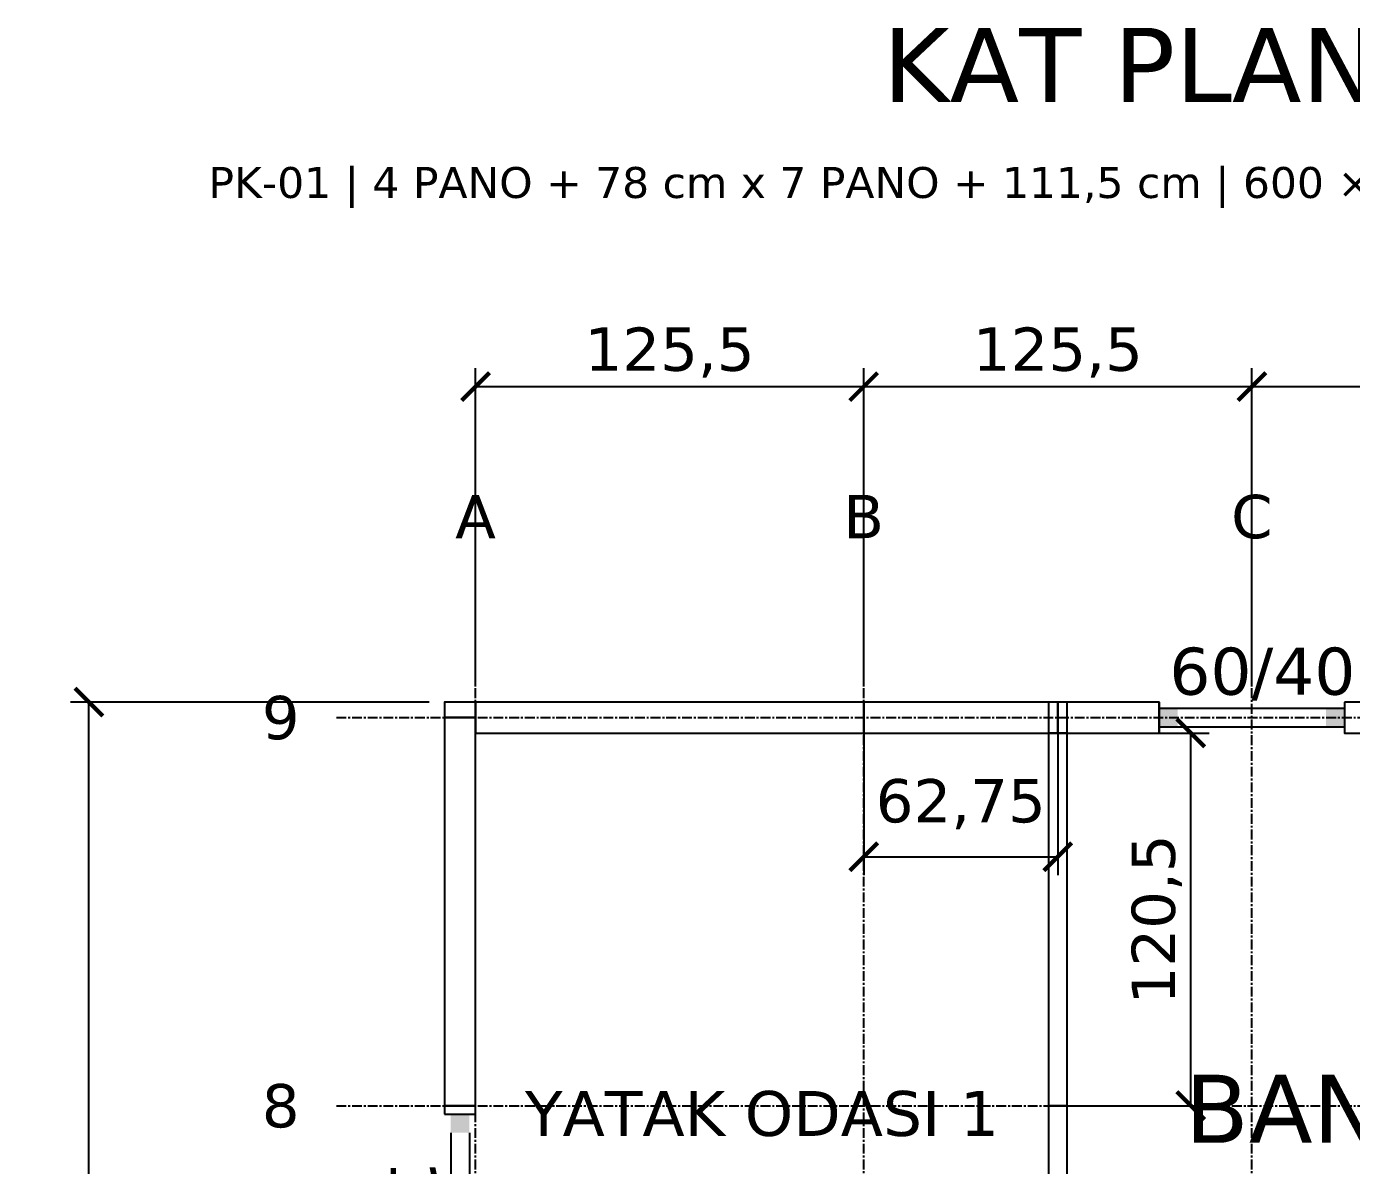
# Model space of a CAD drawing. Header units: centimetres. Extents: x -135 to 3640, y -1234 to 1338.
# Drawn here: x -135.2 to 293.2, y 850.2 to 1218.4 of the extents above; entities that cross this region are included whole.
import ezdxf
from ezdxf.enums import TextEntityAlignment as Align

# ---------------------------------------------------------------- set-up
doc = ezdxf.new("R2010")
doc.units = ezdxf.units.CM
doc.linetypes.add('CENTER', pattern=[5.08, 3.175, -0.635, 0.635, -0.635])
for name, color, linetype in [('AKS', 4, 'CENTER'), ('AKS_YAZI', 4, 'Continuous'), ('DIS_DUVAR_100', 30, 'Continuous'), ('DIS_UCLU_H_100', 3, 'Continuous'), ('IC_DUVAR_60', 30, 'Continuous'), ('KOSE_PROFIL_100', 8, 'Continuous'), ('ODA_ADLARI', 7, 'Continuous'), ('OLCULER', 7, 'Continuous'), ('OZEL_PANEL_OLCU_CM', 3, 'Continuous'), ('PENCERE', 10, 'Continuous')]:
    doc.layers.add(name, color=color, linetype=linetype)
doc.styles.add('PORTMAN', font='DejaVuSans.ttf')
doc.styles.get("Standard").update_dxf_attribs({"font": 'DejaVuSans.ttf'})
doc.dimstyles.new('PORTMAN', dxfattribs={"dimtxt": 14, "dimasz": 9, "dimexe": 6, "dimexo": 5, "dimgap": 4, "dimtad": 1, "dimtxsty": 'PORTMAN', "dimblk": 'ARCHTICK', "dimcen": 2.5, "dimazin": 3, "dimtfac": 0.5, "dimtmove": 2, "dimatfit": 3})

# ---------------------------------------------------------------- blocks, each defined once
blk = doc.blocks.new('BOM_D01_1255p0_DIS_DOLU')
blk.add_lwpolyline([(0, 0), (10, 0), (10, 125.5), (0, 125.5)], close=True)
blk = doc.blocks.new('BOM_D06_627p5_DIS_DOLU')
blk.add_lwpolyline([(0, 0), (10, 0), (10, 62.75), (0, 62.75)], close=True)
blk = doc.blocks.new('kaynak-pencere-6040')
at = {"layer": 'PENCERE', "color": 1}
for p, q in [((53375.86, 7992.28), (53385.86, 7992.28)), ((53377.86, 7932.28), (53377.86, 7992.28)), ((53383.86, 7932.28), (53383.86, 7992.28)), ((53375.86, 7932.28), (53385.86, 7932.28))]:
    blk.add_line(p, q, dxfattribs=at)
for points in [[(53377.86, 7992.28), (53377.86, 7986.28), (53383.86, 7992.28), (53383.86, 7986.28)], [(53377.86, 7932.28), (53377.86, 7938.28), (53383.86, 7932.28), (53383.86, 7938.28)]]:
    blk.add_solid(points, dxfattribs=at)
at = {"layer": 'PENCERE', "color": 0, "lineweight": 25}
blk.add_text('60/40', height=15.217, rotation=90, dxfattribs=at).set_placement((53373.47, 7935.61))
blk = doc.blocks.new('BOM_P03_PENCERE_600x400')
at = {"layer": 'PENCERE'}
blk.add_blockref('kaynak-pencere-6040', (0, 0), dxfattribs=at)
blk = doc.blocks.new('BOM_D04_1255p0_DIS_P03')
for points in [[(0, 92.75), (10, 92.75), (10, 125.5), (0, 125.5)], [(0, 0), (10, 0), (10, 32.75), (0, 32.75)]]:
    blk.add_lwpolyline(points, close=True)
at = {"layer": 'PENCERE'}
blk.add_blockref('BOM_P03_PENCERE_600x400', (-53375.862, -7899.528), dxfattribs=at)
blk = doc.blocks.new('kaynak-pencere-120120')
at = {"layer": 'PENCERE', "color": 1}
for p, q in [((53387.01, 8192.86), (53397.01, 8192.86)), ((53389.01, 8186.86), (53389.01, 8078.86)), ((53395.01, 8186.86), (53395.01, 8078.86)), ((53387.01, 8072.86), (53397.01, 8072.86))]:
    blk.add_line(p, q, dxfattribs=at)
for points in [[(53389.01, 8192.86), (53389.01, 8186.86), (53395.01, 8192.86), (53395.01, 8186.86)], [(53389.01, 8072.86), (53389.01, 8078.86), (53395.01, 8072.86), (53395.01, 8078.86)]]:
    blk.add_solid(points, dxfattribs=at)
at = {"layer": 'PENCERE', "color": 0, "lineweight": 25}
blk.add_text('120/120', height=15.217, rotation=270, dxfattribs=at).set_placement((53369.52, 8178.03))
blk = doc.blocks.new('BOM_P01_PENCERE_1200x1200')
at = {"layer": 'PENCERE'}
blk.add_blockref('kaynak-pencere-120120', (0, 0), dxfattribs=at)
blk = doc.blocks.new('BOM_D02_1255p0_DIS_P01')
for points in [[(0, 122.75), (10, 122.75), (10, 125.5), (0, 125.5)], [(0, 0), (10, 0), (10, 2.75), (0, 2.75)]]:
    blk.add_lwpolyline(points, close=True)
at = {"layer": 'PENCERE'}
blk.add_blockref('BOM_P01_PENCERE_1200x1200', (-53387.006, -8070.111), dxfattribs=at)
blk = doc.blocks.new('BOM_I01_1255p0_IC_DOLU')
blk.add_lwpolyline([(0, 0), (6, 0), (6, 125.5), (0, 125.5)], close=True)
blk = doc.blocks.new('BOM_I02_1205p0_IC_DOLU')
blk.add_lwpolyline([(0, 0), (6, 0), (6, 120.5), (0, 120.5)], close=True)
blk = doc.blocks.new('BOM_B02_DIS_KOSE_100x50')
blk.add_lwpolyline([(0, 0), (10, 0), (10, 5), (0, 5)], close=True)
blk = doc.blocks.new('BOM_B05_UCLU_H_DIS_100x60')
blk.add_lwpolyline([(-5, -3), (5, -3), (5, 3), (-5, 3)], close=True)
blk = doc.blocks.new('_ARCHTICK')
at = {"color": 0, "linetype": 'BYBLOCK', "const_width": 0.15}
blk.add_lwpolyline([(-0.5, -0.5), (0.5, 0.5)], dxfattribs=at)

msp = doc.modelspace()

# ---------------------------------------------------------------- linework, layer by layer
at = {"layer": 'AKS'}
for p, q in [((10, -35), (10, 1041)), ((135.5, -35), (135.5, 1041)), ((261, -35), (261, 1041)), ((-35, 995), (635, 995)), ((-35, 869.5), (635, 869.5))]:
    msp.add_line(p, q, dxfattribs=at)

# ---------------------------------------------------------------- block references
at = {"layer": 'DIS_DUVAR_100', "rotation": 270}
for name, p in [('BOM_D04_1255p0_DIS_P03', (198.25, 1000)), ('BOM_D01_1255p0_DIS_DOLU', (10, 1000)), ('BOM_D06_627p5_DIS_DOLU', (135.5, 1000))]:
    msp.add_blockref(name, p, dxfattribs=at)
at = {"layer": 'DIS_DUVAR_100'}
for name, p in [('BOM_D01_1255p0_DIS_DOLU', (0, 869.5)), ('BOM_D02_1255p0_DIS_P01', (0, 744))]:
    msp.add_blockref(name, p, dxfattribs=at)
at = {"layer": 'DIS_UCLU_H_100', "rotation": 270}
msp.add_blockref('BOM_B05_UCLU_H_DIS_100x60', (198.25, 995), dxfattribs=at)
at = {"layer": 'IC_DUVAR_60'}
for name, p in [('BOM_I02_1205p0_IC_DOLU', (195.25, 869.5)), ('BOM_I01_1255p0_IC_DOLU', (195.25, 744))]:
    msp.add_blockref(name, p, dxfattribs=at)
at = {"layer": 'KOSE_PROFIL_100'}
msp.add_blockref('BOM_B02_DIS_KOSE_100x50', (0, 995), dxfattribs=at)

# ---------------------------------------------------------------- texts
at = {"layer": 'AKS_YAZI', "style": 'PORTMAN'}
for s, p in [('A', (10, 1060)), ('B', (135.5, 1060)), ('C', (261, 1060)), ('9', (-53, 995)), ('8', (-53, 869.5))]:
    msp.add_text(s, height=14, dxfattribs=at).set_placement(p, align=Align.MIDDLE_CENTER)
at = {"layer": 'ODA_ADLARI', "style": 'PORTMAN'}
for s, height, p in [('KAT PLANI — AKSLI', 24, (300, 1206)), ('PK-01 | 4 PANO + 78 cm x 7 PANO + 111,5 cm | 600 × 1000 cm | Model ve ölçüler: cm | 125,5 cm aks düzeni', 10, (300, 1168)), ('BANYO', 22, (292.375, 868.5)), ('YATAK ODASI 1', 14.53636, (102.625, 867))]:
    msp.add_text(s, height=height, dxfattribs=at).set_placement(p, align=Align.MIDDLE_CENTER)

# ---------------------------------------------------------------- dimensions: what is measured, and where the dimension line sits
at = {"layer": 'OLCULER'}
for base, p1, p2 in [((10, 1102), (10, 1000), (135.5, 1000)), ((135.5, 1102), (135.5, 1000), (261, 1000)), ((261, 1102), (261, 1000), (386.5, 1000))]:
    msp.add_linear_dim(base=base, p1=p1, p2=p2, dimstyle='PORTMAN', override={"dimtxt": 14, "dimasz": 9, "dimexe": 6, "dimexo": 5, "dimdec": 2, "dimzin": 8, "dimdsep": 44}, dxfattribs=at).render()
msp.add_linear_dim(base=(-115, 0), p1=(0, 0), p2=(0, 1000), angle=90, dimstyle='PORTMAN', override={"dimtxt": 14, "dimasz": 9, "dimexe": 6, "dimexo": 5, "dimdec": 2, "dimzin": 8, "dimdsep": 44}, dxfattribs=at).render()
at = {"layer": 'OZEL_PANEL_OLCU_CM'}
msp.add_linear_dim(base=(135.5, 950), p1=(135.5, 1000), p2=(198.25, 1000), dimstyle='PORTMAN', override={"dimtxt": 14, "dimasz": 9, "dimexe": 6, "dimexo": 5, "dimdec": 2, "dimzin": 8, "dimdsep": 44}, dxfattribs=at).render()
msp.add_linear_dim(base=(241.25, 869.5), p1=(195.25, 869.5), p2=(195.25, 990), angle=90, dimstyle='PORTMAN', override={"dimtxt": 14, "dimasz": 9, "dimexe": 6, "dimexo": 5, "dimdec": 2, "dimzin": 8, "dimdsep": 44}, dxfattribs=at).render()

doc.saveas('drawing.dxf')
